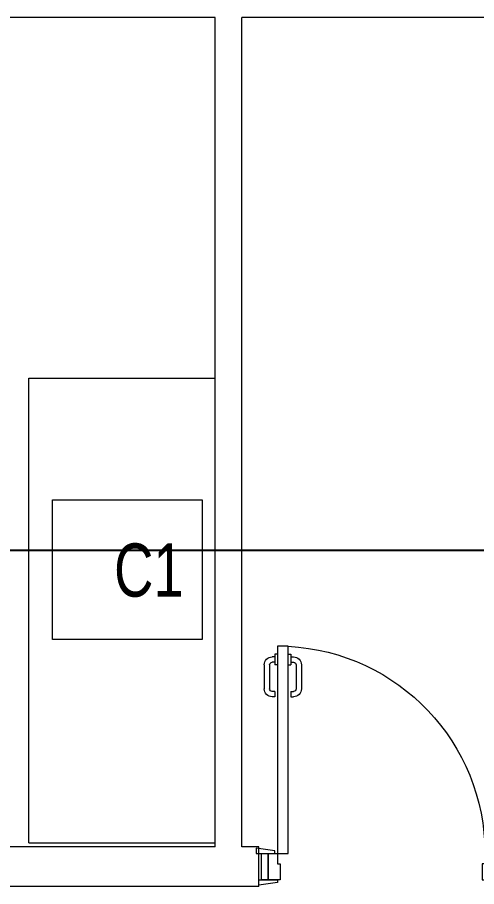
# Model space of a CAD drawing. Header units: metres. Extents: x -18745 to 220762, y -1579758 to -1356048.
# Drawn here: x 205375 to 207102, y -1463703 to -1460433 of the extents above; entities that cross this region are included whole.
import ezdxf

# ---------------------------------------------------------------- set-up
doc = ezdxf.new("R2010")
doc.units = ezdxf.units.M
doc.layers.get('0').update_dxf_attribs({"lineweight": 0})
doc.layers.add('A-100 - Copy$0$axes', color=8, linetype='Continuous')
for name, color, linetype, lineweight in [('A-100 - Copy$0$Medical Equipment and Furniture', 8, 'Continuous', 0), ('A-100 - Copy$0$Walls', 8, 'Continuous', 0), ('A-100 - Copy$0$Wooden Joinery', 8, 'Continuous', 0)]:
    doc.layers.add(name, color=color, linetype=linetype, lineweight=lineweight)
doc.styles.add('A-100 - Copy$0$X3G_ENTITY_2587EA', font='swisscl.ttf', dxfattribs={"height": 200})

# ---------------------------------------------------------------- blocks, each defined once
blk = doc.blocks.new('A-100 - Copy$0$A$C72370EFE')
at = {"layer": 'A-100 - Copy$0$Wooden Joinery'}
for p, q in [((-0.01, -0.03), (-0.01, -0.07)), ((0, -0.03), (-0.01, -0.03)), ((0.04, -0.03), (0.05, -0.03)), ((0.05, -0.03), (0.05, -0.07)), ((-0.01, -0.04), (-0.02, -0.04)), ((-0.01, -0.06), (-0.02, -0.06)), ((0.05, -0.04), (0.06, -0.04)), ((0.05, -0.06), (0.06, -0.06)), ((-0.05, -0.07), (-0.05, -0.16)), ((-0.03, -0.07), (-0.03, -0.16)), ((0, -0.07), (-0.01, -0.07)), ((0.04, -0.07), (0.05, -0.07)), ((0.07, -0.07), (0.07, -0.16)), ((0.09, -0.07), (0.09, -0.16)), ((-0.01, -0.17), (-0.02, -0.17)), ((-0.01, -0.19), (-0.02, -0.19)), ((-0.01, -0.17), (-0.01, -0.19)), ((0.05, -0.17), (0.06, -0.17)), ((0.05, -0.17), (0.05, -0.19)), ((0.05, -0.19), (0.06, -0.19))]:
    blk.add_line(p, q, dxfattribs=at)
for centre, radius, start, end in [((-0.02, -0.07), 0.03, 90, 180), ((-0.02, -0.07), 0.01, 90, 180), ((0.06, -0.07), 0.03, 0, 90), ((0.06, -0.07), 0.01, 0, 90), ((-0.02, -0.16), 0.03, 180, 270), ((-0.02, -0.16), 0.01, 180, 270), ((0.06, -0.16), 0.01, 270, 0), ((0.06, -0.16), 0.03, 270, 0)]:
    blk.add_arc(centre, radius, start, end, dxfattribs=at)
blk = doc.blocks.new('A-100 - Copy$0$A$C41DF7AD3')
at = {"layer": 'A-100 - Copy$0$Wooden Joinery', "elevation": 0}
for points in [[(820, 780), (820, 1559), (860, 1559), (860, 780)], [(70, 780), (70, 790), (0, 800), (0, 780)], [(870, 780), (870, 790), (940, 800), (940, 780)], [(80, 680), (80, 670), (10, 660), (10, 680)], [(860, 680), (860, 670), (930, 660), (930, 680)]]:
    blk.add_lwpolyline(points, close=True, dxfattribs=at)
for points in [[(45, 780), (45, 680), (20, 680), (20, 780), (45, 780)], [(45, 780), (80, 780), (80, 740), (90, 740), (90, 680), (45, 680), (45, 780)], [(895, 780), (860, 780), (860, 740), (850, 740), (850, 680), (895, 680), (895, 780)], [(895, 780), (895, 680), (920, 680), (920, 780), (895, 780)]]:
    blk.add_lwpolyline(points, dxfattribs=at)
at = {"layer": 'A-100 - Copy$0$Wooden Joinery'}
blk.add_arc((860, 780, 0), 780, 92.9397, 180, dxfattribs=at)
at = {"layer": 'A-100 - Copy$0$Wooden Joinery', "xscale": 999.9999999998856, "yscale": 999.9999999998856, "zscale": 999.9999999998856}
blk.add_blockref('A-100 - Copy$0$A$C72370EFE', (820, 1559, 0), dxfattribs=at)
blk = doc.blocks.new('A-100 - Copy')
at = {"layer": 'A-100 - Copy$0$axes'}
blk.add_line((215702.3, -1462437.7, 2.4), (83332.8, -1462437.7, 2.4), dxfattribs=at)
at = {"layer": 'A-100 - Copy$0$Medical Equipment and Furniture'}
for p, q in [((205418.3, -1461789.5, 0), (206118.3, -1461789.5, 0)), ((205418.3, -1463538.1, 0), (206118.3, -1463538.1, 0))]:
    blk.add_line(p, q, dxfattribs=at)
at = {"layer": 'A-100 - Copy$0$Medical Equipment and Furniture', "elevation": 0}
blk.add_lwpolyline([(205418.3, -1463538.1), (205418.3, -1461789.5)], dxfattribs=at)
blk.add_lwpolyline([(205506.4, -1462247.2), (206070.1, -1462247.2), (206070.1, -1462772.5), (205506.4, -1462772.5)], close=True, dxfattribs=at)
at = {"layer": 'A-100 - Copy$0$Walls'}
for p, q in [((209608.3, -1460432.7), (206218.3, -1460432.7)), ((206118.3, -1463552.7, 0), (203758.1, -1463552.7, 0)), ((206283, -1463552.7, 0), (206218.3, -1463552.7, 0)), ((206283, -1463702.7, 0), (203758.1, -1463702.7, 0)), ((206218.3, -1463702.7, 0), (206118.3, -1463702.7, 0))]:
    blk.add_line(p, q, dxfattribs=at)
at = {"layer": 'A-100 - Copy$0$Walls', "elevation": 0}
for points in [[(206118.3, -1460432.7), (202678.3, -1460432.7), (202678.3, -1462272.7)], [(206118.3, -1460532.7), (206118.3, -1460432.7)], [(206218.3, -1460532.7), (206218.3, -1460432.7)], [(206118.3, -1463552.7), (206118.3, -1460522.7)], [(206218.3, -1463552.7), (206218.3, -1460522.7)]]:
    blk.add_lwpolyline(points, dxfattribs=at)
at = {"layer": 'A-100 - Copy$0$Walls'}
blk.add_polyline3d([(206283, -1463702.7, 0), (206283, -1463552.7, 0)], dxfattribs=at)
at = {"layer": 'A-100 - Copy$0$Wooden Joinery', "xscale": -1}
blk.add_blockref('A-100 - Copy$0$A$C41DF7AD3', (207213, -1464357.6, 0), dxfattribs=at)
at = {"layer": 'A-100 - Copy$0$Medical Equipment and Furniture', "insert": (205869.3, -1462411.8, 0), "char_height": 200, "attachment_point": 2, "style": 'A-100 - Copy$0$X3G_ENTITY_2587EA'}
blk.add_mtext('C1', dxfattribs=at)

msp = doc.modelspace()

# ---------------------------------------------------------------- block references
msp.add_blockref('A-100 - Copy', (0, 0))

doc.saveas('drawing.dxf')
